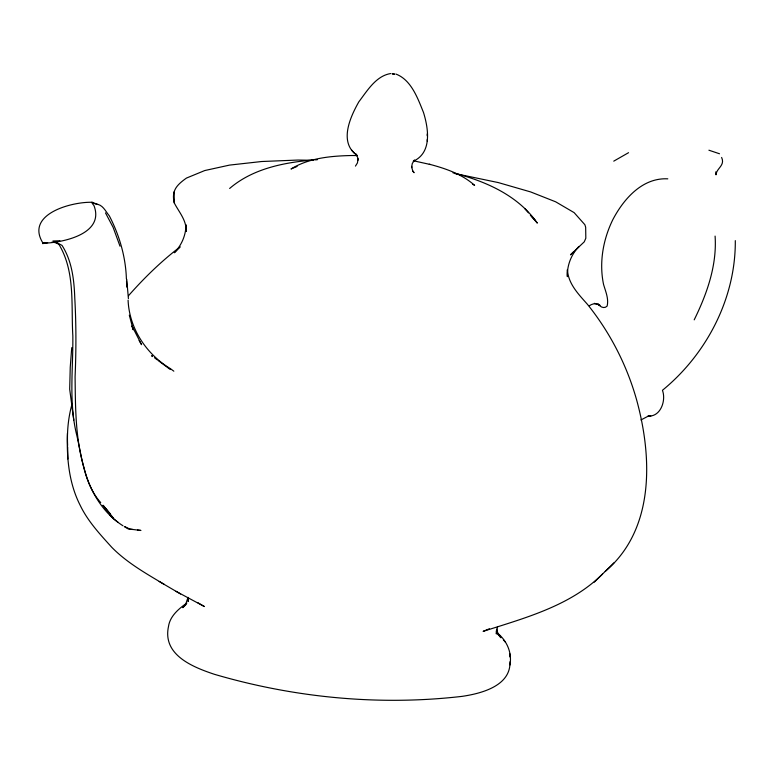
<?xml version="1.0" encoding="UTF-8"?>
<svg xmlns="http://www.w3.org/2000/svg" width="774" height="774" viewBox="0 0 774 774"><rect width="100%" height="100%" fill="white"/><g stroke="black" fill="none" stroke-linecap="round" stroke-linejoin="round"><path stroke-width="1.16" d="M735.3 240.617C735.764 298.213 706.643 354.144 662.428 390.309C666.327 400.313 660.677 417.109 648.051 416.035M395.814 74.023C411.342 79.848 417.805 98.462 423.523 112.549C428.486 128.716 432.221 152.788 413.258 161.263L414.506 160.044L412.271 163.546L411.604 167.648L411.584 166.381L412.581 170.396L414.1 172.708L412.774 171.209M71.74 347.652L70.24 367.282L69.689 389.187L73.762 420.118M67.628 445.476C66.912 431.35 68.305 417.118 72.185 403.506M509.969 661.77C510.908 686.016 480.993 693.581 462.136 696.358C379.337 705.994 294.275 697.742 214.369 674.289C192.436 666.985 162.366 654.852 168.49 626.495C169.941 616.114 178.823 608.683 186.882 603.033M187.937 597.596L185.837 603.797L182.799 607.687L186.195 604.359M180.303 246.867L174.285 252.759C181.532 245.358 186.002 235.17 185.944 224.77L186.147 231.532C186.718 220.329 178.881 211.979 174.247 202.894C171.325 190.685 176.714 185.025 186.428 178.088L204.733 170.551L229.51 165.104L261.689 161.514L298.058 160.044L313.344 160.295M497.547 626.679L496.337 633.954L496.289 630.849M694.201 319.846C706.923 293.965 717.092 265.308 715.089 236.089M605.258 571.386C654.901 529.271 652.347 456.999 636.557 399.665C626.805 365.057 610.038 332.491 587.534 304.443C578.788 294.478 568.203 283.961 567.477 269.845M128.474 295.736C143.8 278.35 160.47 262.018 178.842 247.844M489.381 628.769L483.121 631.371C525.062 617.942 570.602 605.858 602.569 573.979M573.94 251.463L570.506 254.83L584.264 241.836L585.821 238.218L585.666 227.208L584.863 224.702L574.105 212.618L555.645 201.801L530.625 191.923L498.321 182.587L454.735 173.492M577.375 248.096L579.097 246.413C571.241 254.336 566.926 265.492 567.371 276.637L567.274 269.894M594.248 582.174L613.917 562.862M355.45 166.1L357.433 162.927L358.101 158.825L358.12 160.083L357.636 157.364L355.605 153.765L356.93 155.264C338.586 142.271 350.254 117.019 358.855 101.791C367.099 90.993 375.941 75.9 390.628 73.559M229.636 188.469C252.721 168.577 284.261 162.395 313.789 159.966M589.333 305.807C592.304 303.466 596.918 302.808 599.927 305.43L598.138 303.911M613.753 161.147L628.556 152.691M44.757 242.456L42.657 243.626L47.669 242.61M640.93 419.972L648.689 415.899M297.09 166.449L290.985 168.993C309.155 157.848 331.137 155.961 351.947 155.506L357.472 155.574M667.807 178.842C642.304 177.449 623.505 199.15 612.737 219.835C603.062 239.688 599.008 262.618 603.546 284.397C605.549 291.363 608.906 298.658 607.135 306.088C604.591 308.884 600.489 307.249 598.612 304.492M51.8 242.214L57.112 242.794L62.017 245.397C72.088 261.119 74.12 280.033 74.788 298.28C76.249 324.403 76.191 350.583 75.088 376.725C75.455 407.317 75.281 438.655 84.163 468.251C89.794 491.045 102.981 513.123 122.979 525.778M314.989 159.85L317.292 159.763M52.913 240.985L59.869 240.772M649.154 416.054L650.818 416.093M132.876 529.503L128.261 528.952L124.343 526.639M137.491 530.055L140.945 530.461L129.897 529.106L124.895 526.668M414.39 160.982L430.431 164.533M94.728 203.678L97.63 204.5M429.289 164.204C445.379 168.451 461.991 174.044 474.617 185.354L472.546 184.135M452.993 172.815C484.988 181.01 517.825 195.087 537.34 223.106L530.354 215.259M708.907 150.204L719.51 153.765M594.364 303.331L599.666 305.111M54.006 241.749L58.911 244.352C75.436 271.761 71.015 305.208 72.833 335.81C73.191 368.869 68.663 402.596 76.723 435.075C82.17 458.16 84.269 484.176 100.717 502.607M93.76 203.407L91.738 202.285C71.208 201.782 24.7 214.33 43.083 243.288C62.81 242.678 104.819 234.067 94.002 205.661C88.787 199.218 94.041 203.639 97.718 204.317C103.416 205.749 105.825 211.728 109.318 215.849C119.419 235.325 125.688 256.852 126.394 278.843M175.94 591.297L204.394 606.545L197.496 602.501M67.454 433.305C66.593 457.84 68.867 483.121 80.186 505.325C87.849 521.289 100.01 534.283 111.756 547.295C126.897 562.717 145.918 573.428 164.32 584.438M159.173 581.448L180.594 593.997M170.27 369.517L158.128 360.481M154.539 357.791L157.228 359.804M118.316 522.508L113.72 518.938L103.106 505.296M173.831 371.191L170.493 368.705C146.46 354.26 129.248 328.553 128.087 300.186M351.512 149.963L352.751 151.356M353.041 151.675L354.221 153M496.937 632.619C506.786 640.466 512.156 652.347 509.998 664.934M497.014 633.345L500.971 637.786L498.117 633.79L496.511 629.146M531.477 216.149L535.405 220.59M524.782 208.632L528.516 212.85M503.361 639.827L505.441 642.188M103.745 506.138L109.802 513.201L109.995 515.281L113.546 518.27L102.981 505.374M151.762 355.653L152.42 356.582L151.985 355.914M139.117 340.531L141.574 344.691L132.219 326.425M105.487 212.869L113.12 227.353L120.009 246.209M131.851 326.028L133.196 329.743L129.306 315.173M187.521 597.518L188.237 601.553L188.179 597.402M126.743 279.317L128.397 298.629M715.795 171.857L715.998 174.818C716.414 168.21 725.402 165.578 721.62 157.461M126.52 281.223L126.849 287.173M427.19 133.979L427.219 135.827M427.258 139.446L427.287 141.323M174.082 191.884L174.247 202.894M67.667 446.879L67.841 458.992M509.843 653.749L509.873 656.903M392.224 73.791L394.401 74.091L392.224 73.791"/></g></svg>
